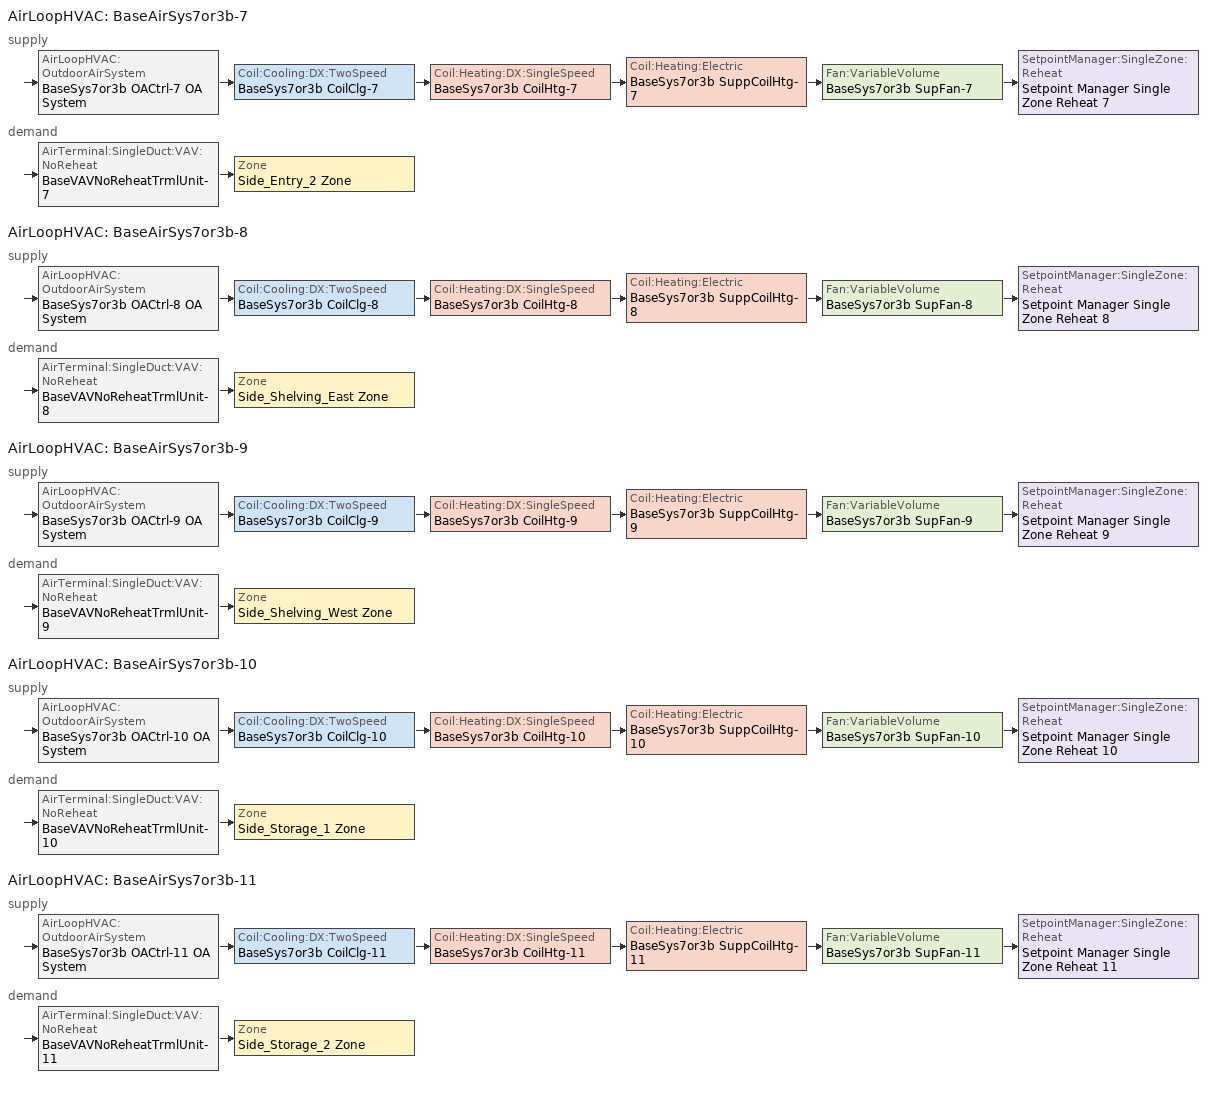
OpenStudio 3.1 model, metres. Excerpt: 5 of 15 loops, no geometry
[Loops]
AirLoopHVAC 'BaseAirSys7or3b-7'
 supply: AirLoopHVAC:OutdoorAirSystem 'BaseSys7or3b OACtrl-7 OA System' > Coil:Cooling:DX:TwoSpeed 'BaseSys7or3b CoilClg-7' > Coil:Heating:DX:SingleSpeed 'BaseSys7or3b CoilHtg-7' > Coil:Heating:Electric 'BaseSys7or3b SuppCoilHtg-7' > Fan:VariableVolume 'BaseSys7or3b SupFan-7' > SetpointManager:SingleZone:Reheat 'Setpoint Manager Single Zone Reheat 7'
 demand: AirTerminal:SingleDuct:VAV:NoReheat 'BaseVAVNoReheatTrmlUnit-7' > Zone 'Side_Entry_2 Zone'
AirLoopHVAC 'BaseAirSys7or3b-8'
 supply: AirLoopHVAC:OutdoorAirSystem 'BaseSys7or3b OACtrl-8 OA System' > Coil:Cooling:DX:TwoSpeed 'BaseSys7or3b CoilClg-8' > Coil:Heating:DX:SingleSpeed 'BaseSys7or3b CoilHtg-8' > Coil:Heating:Electric 'BaseSys7or3b SuppCoilHtg-8' > Fan:VariableVolume 'BaseSys7or3b SupFan-8' > SetpointManager:SingleZone:Reheat 'Setpoint Manager Single Zone Reheat 8'
 demand: AirTerminal:SingleDuct:VAV:NoReheat 'BaseVAVNoReheatTrmlUnit-8' > Zone 'Side_Shelving_East Zone'
AirLoopHVAC 'BaseAirSys7or3b-9'
 supply: AirLoopHVAC:OutdoorAirSystem 'BaseSys7or3b OACtrl-9 OA System' > Coil:Cooling:DX:TwoSpeed 'BaseSys7or3b CoilClg-9' > Coil:Heating:DX:SingleSpeed 'BaseSys7or3b CoilHtg-9' > Coil:Heating:Electric 'BaseSys7or3b SuppCoilHtg-9' > Fan:VariableVolume 'BaseSys7or3b SupFan-9' > SetpointManager:SingleZone:Reheat 'Setpoint Manager Single Zone Reheat 9'
 demand: AirTerminal:SingleDuct:VAV:NoReheat 'BaseVAVNoReheatTrmlUnit-9' > Zone 'Side_Shelving_West Zone'
AirLoopHVAC 'BaseAirSys7or3b-10'
 supply: AirLoopHVAC:OutdoorAirSystem 'BaseSys7or3b OACtrl-10 OA System' > Coil:Cooling:DX:TwoSpeed 'BaseSys7or3b CoilClg-10' > Coil:Heating:DX:SingleSpeed 'BaseSys7or3b CoilHtg-10' > Coil:Heating:Electric 'BaseSys7or3b SuppCoilHtg-10' > Fan:VariableVolume 'BaseSys7or3b SupFan-10' > SetpointManager:SingleZone:Reheat 'Setpoint Manager Single Zone Reheat 10'
 demand: AirTerminal:SingleDuct:VAV:NoReheat 'BaseVAVNoReheatTrmlUnit-10' > Zone 'Side_Storage_1 Zone'
AirLoopHVAC 'BaseAirSys7or3b-11'
 supply: AirLoopHVAC:OutdoorAirSystem 'BaseSys7or3b OACtrl-11 OA System' > Coil:Cooling:DX:TwoSpeed 'BaseSys7or3b CoilClg-11' > Coil:Heating:DX:SingleSpeed 'BaseSys7or3b CoilHtg-11' > Coil:Heating:Electric 'BaseSys7or3b SuppCoilHtg-11' > Fan:VariableVolume 'BaseSys7or3b SupFan-11' > SetpointManager:SingleZone:Reheat 'Setpoint Manager Single Zone Reheat 11'
 demand: AirTerminal:SingleDuct:VAV:NoReheat 'BaseVAVNoReheatTrmlUnit-11' > Zone 'Side_Storage_2 Zone'
[SizingPeriod:DesignDay]
SACRAMENTO EXECUTIVE  November .4% Condns DB=>MCWB: Maximum Dry-Bulb Temperature {C}=25.4; Daily Dry-Bulb Temperature Range {deltaC}=11.3; Humidity Indicating Conditions at Maximum Dry-Bulb=15.3; Barometric Pressure {Pa}=101284; Wind Speed {m/s}=2.3; Wind Direction {deg}=220; Sky Clearness=0; Rain Indicator=0; Snow Indicator=0; Day of Month=21; Month=11; Day Type=SummerDesignDay; Daylight Saving Time Indicator=0; Humidity Indicating Type=Wetbulb; Dry-Bulb Temperature Range Modifier Type=DefaultMultipliers; Solar Model Indicator=ASHRAETau; ASHRAE Taub=0.331; ASHRAE Taud=2.486
[Sizing:Zone] Zone Cooling Design Supply Air Temperature Input Method=TemperatureDifference; Zone Cooling Design Supply Air Temperature {C}=14; Zone Cooling Design Supply Air Temperature Difference {deltaC}=11.1111; Zone Heating Design Supply Air Temperature Input Method=TemperatureDifference; Zone Heating Design Supply Air Temperature {C}=40; Zone Heating Design Supply Air Temperature Difference {deltaC}=13.8889; Zone Cooling Design Supply Air Humidity Ratio {kg-H2O/kg-air}=0.0085; Zone Heating Design Supply Air Humidity Ratio {kg-H2O/kg-air}=0.008; Zone Heating Sizing Factor=1; Zone Cooling Sizing Factor=1; Cooling Design Air Flow Method=DesignDay; Cooling Minimum Air Flow per Zone Floor Area {m3/s-m2}=0; Cooling Minimum Air Flow {m3/s}=0; Cooling Minimum Air Flow Fraction=0; Heating Design Air Flow Method=DesignDayWithLimit; Heating Maximum Air Flow per Zone Floor Area {m3/s-m2}=0; Heating Maximum Air Flow {m3/s}=0; Heating Maximum Air Flow Fraction=0.5; Account for Dedicated Outdoor Air System=No; Dedicated Outdoor Air System Control Strategy=NeutralSupplyAir; Dedicated Outdoor Air Low Setpoint Temperature for Design {C}=autosize; Dedicated Outdoor Air High Setpoint Temperature for Design {C}=autosize
Side_Entry_2 Zone; Side_Shelving_East Zone; Side_Shelving_West Zone; Side_Storage_1 Zone; Side_Storage_2 Zone
[Zone equipment]
Side_Entry_2 Zone: BaseVAVNoReheatTrmlUnit-7
Side_Shelving_East Zone: BaseVAVNoReheatTrmlUnit-8
Side_Shelving_West Zone: BaseVAVNoReheatTrmlUnit-9
Side_Storage_1 Zone: BaseVAVNoReheatTrmlUnit-10
Side_Storage_2 Zone: BaseVAVNoReheatTrmlUnit-11
[AirLoopHVAC] Availability Schedule=RetailHVACAvail; Design Return Air Flow Fraction of Supply Air Flow=1
Name | Design Supply Air Flow Rate {m3/s}
BaseAirSys7or3b-7 | 4.68951
BaseAirSys7or3b-8 | 15.4916
BaseAirSys7or3b-9 | 15.4228
BaseAirSys7or3b-10 | 4.29344
BaseAirSys7or3b-11 | 2.21577
[Sizing:System] Type of Load to Size On=Sensible; Design Outdoor Air Flow Rate {m3/s}=Autosize; Central Heating Maximum System Air Flow Ratio=0.5; Preheat Design Temperature {C}=5.68434e-14; Preheat Design Humidity Ratio {kg-H2O/kg-Air}=0; Precool Design Temperature {C}=5.68434e-14; Precool Design Humidity Ratio {kg-H2O/kg-Air}=0; Central Cooling Design Supply Air Temperature {C}=12.7778; Central Heating Design Supply Air Temperature {C}=35; Sizing Option=NonCoincident; 100% Outdoor Air in Cooling=No; 100% Outdoor Air in Heating=No; Central Cooling Design Supply Air Humidity Ratio {kg-H2O/kg-Air}=0.0085; Central Heating Design Supply Air Humidity Ratio {kg-H2O/kg-Air}=0.008; Cooling Design Air Flow Method=DesignDay; Cooling Design Air Flow Rate {m3/s}=0; Heating Design Air Flow Method=DesignDay; Heating Design Air Flow Rate {m3/s}=0; System Outdoor Air Method=ZoneSum; Zone Maximum Outdoor Air Fraction=1; Cooling Supply Air Flow Rate Per Floor Area {m3/s-m2}=0.00996765; Cooling Fraction of Autosized Cooling Supply Air Flow Rate=1; Cooling Supply Air Flow Rate Per Unit Cooling Capacity {m3/s-W}=3.94755e-05; Heating Supply Air Flow Rate Per Floor Area {m3/s-m2}=0.00996765; Heating Fraction of Autosized Heating Supply Air Flow Rate=1; Heating Fraction of Autosized Cooling Supply Air Flow Rate=1; Heating Supply Air Flow Rate Per Unit Heating Capacity {m3/s-W}=3.15882e-05; Cooling Design Capacity Method=CoolingDesignCapacity; Cooling Design Capacity {W}=autosize; Cooling Design Capacity Per Floor Area {W/m2}=234.7; Fraction of Autosized Cooling Design Capacity=1; Heating Design Capacity Method=HeatingDesignCapacity; Heating Design Capacity {W}=autosize; Heating Design Capacity Per Floor Area {W/m2}=157; Fraction of Autosized Heating Design Capacity=1; Central Cooling Capacity Control Method=OnOff
BaseAirSys7or3b-7; BaseAirSys7or3b-8; BaseAirSys7or3b-9; BaseAirSys7or3b-10; BaseAirSys7or3b-11
[Fan:VariableVolume] Availability Schedule=Always On Discrete; Fan Power Minimum Flow Rate Input Method=FixedFlowRate; Fan Power Minimum Flow Fraction=0; Motor In Airstream Fraction=1; Fan Power Coefficient 1=0.027828; Fan Power Coefficient 2=0.026583; Fan Power Coefficient 3=-0.087069; Fan Power Coefficient 4=1.03092; Fan Power Coefficient 5=0
Name | Fan Total Efficiency | Pressure Rise {Pa} | Maximum Flow Rate {m3/s} | Fan Power Minimum Air Flow Rate {m3/s} | Motor Efficiency
BaseSys7or3b SupFan-7 | 0.58175 | 917.541 | 4.68951 | 2.34476 | 0.895
BaseSys7or3b SupFan-8 | 0.59605 | 909.77 | 15.4916 | 7.74579 | 0.917
BaseSys7or3b SupFan-9 | 0.59605 | 909.77 | 15.4228 | 7.71139 | 0.917
BaseSys7or3b SupFan-10 | 0.58175 | 917.541 | 4.29344 | 2.14672 | 0.895
BaseSys7or3b SupFan-11 | 0.58175 | 917.541 | 2.21577 | 1.10789 | 0.895
[Coil:Heating:Electric]
Name | Availability Schedule | Nominal Capacity {W}
BaseSys7or3b SuppCoilHtg-7 | BaseSys7or3b SuppCoilHtg-7 AvailSch | 94875.3
BaseSys7or3b SuppCoilHtg-8 | BaseSys7or3b SuppCoilHtg-8 AvailSch | 259304
BaseSys7or3b SuppCoilHtg-9 | BaseSys7or3b SuppCoilHtg-9 AvailSch | 258758
BaseSys7or3b SuppCoilHtg-10 | BaseSys7or3b SuppCoilHtg-10 AvailSch | 66287.4
BaseSys7or3b SuppCoilHtg-11 | BaseSys7or3b SuppCoilHtg-11 AvailSch | 32486.6
[Coil:Heating:DX:SingleSpeed] Availability Schedule=Always On Discrete; Rated Supply Fan Power Per Volume Flow Rate {W/(m3/s)}=773.3; Total Heating Capacity Function of Temperature Curve=CoilHtgHPQRatio_fToadbSI; Total Heating Capacity Function of Flow Fraction Curve=CoilHtgHPQRatio_fCFMRatio; Energy Input Ratio Function of Temperature Curve=CoilHtgHPEIRRatio_fToadbSI; Energy Input Ratio Function of Flow Fraction Curve=CoilHtgHPEIRRatio_fCFMRatio; Part Load Fraction Correlation Curve=CoilHtgHPEIRRatio_fQFrac; Minimum Outdoor Dry-Bulb Temperature for Compressor Operation {C}=-8.33333; Maximum Outdoor Dry-Bulb Temperature for Defrost Operation {C}=4.44444; Maximum Outdoor Dry-Bulb Temperature for Crankcase Heater Operation {C}=10; Defrost Strategy=ReverseCycle; Defrost Control=Timed; Defrost Time Period Fraction=0.058333; Resistive Defrost Heater Capacity {W}=2000
Name | Rated Total Heating Capacity {W} | Rated COP {W/W} | Rated Air Flow Rate {m3/s} | Defrost Energy Input Ratio Function of Temperature Curve | Crankcase Heater Capacity {W}
BaseSys7or3b CoilHtg-7 | 89244 | 3.64834 | 4.68951 | BaseSys7or3b CoilHtg-7 Defrost Curve | 243.216
BaseSys7or3b CoilHtg-8 | 283637 | 3.64834 | 15.4916 | BaseSys7or3b CoilHtg-8 Defrost Curve | 772.995
BaseSys7or3b CoilHtg-9 | 282377 | 3.64834 | 15.4228 | BaseSys7or3b CoilHtg-9 Defrost Curve | 769.561
BaseSys7or3b CoilHtg-10 | 72489.7 | 3.77622 | 4.29344 | BaseSys7or3b CoilHtg-10 Defrost Curve | 197.556
BaseSys7or3b CoilHtg-11 | 40698.2 | 3.77622 | 2.21577 | BaseSys7or3b CoilHtg-11 Defrost Curve | 110.915
[Coil:Cooling:DX:TwoSpeed] Availability Schedule=Always On Discrete; Rated High Speed Sensible Heat Ratio=Autosize; Unit Internal Static Air Pressure {Pa}=773.3; Total Cooling Capacity Function of Temperature Curve=CoilClgDXQRatio_fTwbToadbSI; Total Cooling Capacity Function of Flow Fraction Curve=CoilClgDXDblQRatio_fCFMRatio; Energy Input Ratio Function of Temperature Curve=CoilClgDXEIRRatio_fTwbToadbSI; Energy Input Ratio Function of Flow Fraction Curve=CoilClgDXDblEIRRatio_fCFMRatio; Part Load Fraction Correlation Curve=CoilClgDXEIRRatio_fQFrac; Rated Low Speed Sensible Heat Ratio=Autosize; Condenser Type=AirCooled; Minimum Outdoor Dry-Bulb Temperature for Compressor Operation {C}=-25; High Speed Evaporative Condenser Effectiveness=0; High Speed Evaporative Condenser Air Flow Rate {m3/s}=Autosize; High Speed Evaporative Condenser Pump Rated Power Consumption {W}=Autosize; Low Speed Evaporative Condenser Effectiveness=0; Low Speed Evaporative Condenser Air Flow Rate {m3/s}=Autosize; Low Speed Evaporative Condenser Pump Rated Power Consumption {W}=Autosize; Basin Heater Capacity {W/K}=0; Basin Heater Setpoint Temperature {C}=10
Name | Rated High Speed Total Cooling Capacity {W} | Rated High Speed COP {W/W} | Rated High Speed Air Flow Rate {m3/s} | Rated Low Speed Total Cooling Capacity {W} | Rated Low Speed COP {W/W} | Rated Low Speed Air Flow Rate {m3/s} | Low Speed Total Cooling Capacity Function of Temperature Curve | Low Speed Energy Input Ratio Function of Temperature Curve
BaseSys7or3b CoilClg-7 | 89244 | 3.74515 | 4.68951 | 44622 | 3.74515 | 2.34476 | CoilClgDXQRatio_fTwbToadbSI 7 | CoilClgDXEIRRatio_fTwbToadbSI 7
BaseSys7or3b CoilClg-8 | 283637 | 3.74515 | 15.4916 | 141819 | 3.74515 | 7.74581 | CoilClgDXQRatio_fTwbToadbSI 8 | CoilClgDXEIRRatio_fTwbToadbSI 8
BaseSys7or3b CoilClg-9 | 282377 | 3.74515 | 15.4228 | 141188 | 3.74515 | 7.71139 | CoilClgDXQRatio_fTwbToadbSI 9 | CoilClgDXEIRRatio_fTwbToadbSI 9
BaseSys7or3b CoilClg-10 | 72489.7 | 3.90941 | 4.29344 | 36244.8 | 3.90941 | 2.14672 | CoilClgDXQRatio_fTwbToadbSI 10 | CoilClgDXEIRRatio_fTwbToadbSI 10
BaseSys7or3b CoilClg-11 | 40698.2 | 3.90941 | 2.21577 | 20349.1 | 3.90941 | 1.10789 | CoilClgDXQRatio_fTwbToadbSI 11 | CoilClgDXEIRRatio_fTwbToadbSI 11
[Controller:OutdoorAir] Minimum Outdoor Air Flow Rate {m3/s}=0; Maximum Outdoor Air Flow Rate {m3/s}=Autosize; Economizer Control Type=FixedDryBulb; Economizer Control Action Type=ModulateFlow; Economizer Maximum Limit Dry-Bulb Temperature {C}=23.8889; Economizer Maximum Limit Enthalpy {J/kg}=116300; Lockout Type=NoLockout; Minimum Limit Type=FixedMinimum; High Humidity Control=No; Heat Recovery Bypass Control Type=BypassWhenOAFlowGreaterThanMinimum
Name | Minimum Outdoor Air Schedule | Maximum Fraction of Outdoor Air Schedule | Controller Mechanical Ventilation
BaseSys7or3b OACtrl-7 | BaseSys7or3b OACtrl-7 Schedule | BaseSys7or3b OACtrl-7 Max OA Schedule | BaseSys7or3b OACtrl-7 Mech Vent Controller
BaseSys7or3b OACtrl-8 | BaseSys7or3b OACtrl-8 Schedule | BaseSys7or3b OACtrl-8 Max OA Schedule | BaseSys7or3b OACtrl-8 Mech Vent Controller
BaseSys7or3b OACtrl-9 | BaseSys7or3b OACtrl-9 Schedule | BaseSys7or3b OACtrl-9 Max OA Schedule | BaseSys7or3b OACtrl-9 Mech Vent Controller
BaseSys7or3b OACtrl-10 | BaseSys7or3b OACtrl-10 Schedule | BaseSys7or3b OACtrl-10 Max OA Schedule | BaseSys7or3b OACtrl-10 Mech Vent Controller
BaseSys7or3b OACtrl-11 | BaseSys7or3b OACtrl-11 Schedule | BaseSys7or3b OACtrl-11 Max OA Schedule | BaseSys7or3b OACtrl-11 Mech Vent Controller
[Controller:MechanicalVentilation] Availability Schedule=Always On Discrete; System Outdoor Air Method=ZoneSum
Name | Demand Controlled Ventilation
BaseSys7or3b OACtrl-7 Mech Vent Controller | Yes
BaseSys7or3b OACtrl-8 Mech Vent Controller; BaseSys7or3b OACtrl-9 Mech Vent Controller; BaseSys7or3b OACtrl-10 Mech Vent Controller; BaseSys7or3b OACtrl-11 Mech Vent Controller
[AirLoopHVAC:OutdoorAirSystem]
Name | Controller
BaseSys7or3b OACtrl-7 OA System | BaseSys7or3b OACtrl-7
BaseSys7or3b OACtrl-8 OA System | BaseSys7or3b OACtrl-8
BaseSys7or3b OACtrl-9 OA System | BaseSys7or3b OACtrl-9
BaseSys7or3b OACtrl-10 OA System | BaseSys7or3b OACtrl-10
BaseSys7or3b OACtrl-11 OA System | BaseSys7or3b OACtrl-11
[SetpointManager:SingleZone:Reheat] Minimum Supply Air Temperature {C}=12.7778; Maximum Supply Air Temperature {C}=35
Name | Control Zone | Setpoint Node or NodeList
Setpoint Manager Single Zone Reheat 7 | Side_Entry_2 Zone | BaseSys7or3b SupFan-7 Outlet Node
Setpoint Manager Single Zone Reheat 8 | Side_Shelving_East Zone | BaseSys7or3b SupFan-8 Outlet Node
Setpoint Manager Single Zone Reheat 9 | Side_Shelving_West Zone | BaseSys7or3b SupFan-9 Outlet Node
Setpoint Manager Single Zone Reheat 10 | Side_Storage_1 Zone | BaseSys7or3b SupFan-10 Outlet Node
Setpoint Manager Single Zone Reheat 11 | Side_Storage_2 Zone | BaseSys7or3b SupFan-11 Outlet Node
[AirTerminal:SingleDuct:VAV:NoReheat] Availability Schedule=Always On Discrete; Zone Minimum Air Flow Input Method=FixedFlowRate; Constant Minimum Air Flow Fraction=0.3; Control For Outdoor Air=No
Name | Maximum Air Flow Rate {m3/s} | Fixed Minimum Air Flow Rate {m3/s}
BaseVAVNoReheatTrmlUnit-7 | 4.68951 | 2.34476
BaseVAVNoReheatTrmlUnit-8 | 15.4916 | 7.74579
BaseVAVNoReheatTrmlUnit-9 | 15.4228 | 7.71139
BaseVAVNoReheatTrmlUnit-10 | 4.29344 | 2.14672
BaseVAVNoReheatTrmlUnit-11 | 2.21577 | 1.10789
[Curve:Biquadratic]
Name | Coefficient1 Constant | Coefficient2 x | Coefficient3 x**2 | Coefficient4 y | Coefficient5 y**2 | Coefficient6 x*y | Minimum Value of x | Maximum Value of x | Minimum Value of y | Maximum Value of y | Minimum Curve Output | Maximum Curve Output
CoilClgDXQRatio_fTwbToadbSI; CoilClgDXQRatio_fTwbToadbSI 7; CoilClgDXQRatio_fTwbToadbSI 8; CoilClgDXQRatio_fTwbToadbSI 9; CoilClgDXQRatio_fTwbToadbSI 10; CoilClgDXQRatio_fTwbToadbSI 11 | 0.86779 | 0.014245 | 0.000554 | -0.007569 | 3.2e-05 | -0.000191 | 13.89 | 25 | 23.89 | 46.11 | 0.77 | 1.29
CoilClgDXEIRRatio_fTwbToadbSI; CoilClgDXEIRRatio_fTwbToadbSI 7; CoilClgDXEIRRatio_fTwbToadbSI 8; CoilClgDXEIRRatio_fTwbToadbSI 9; CoilClgDXEIRRatio_fTwbToadbSI 10; CoilClgDXEIRRatio_fTwbToadbSI 11 | 0.116709 | 0.028458 | -0.000411 | 0.021422 | 0.000162 | -0.00068 | 13.89 | 25 | 23.89 | 46.11 | 0.77 | 1.33
BaseSys7or3b CoilHtg-7 Defrost Curve; BaseSys7or3b CoilHtg-8 Defrost Curve; BaseSys7or3b CoilHtg-9 Defrost Curve; BaseSys7or3b CoilHtg-10 Defrost Curve; BaseSys7or3b CoilHtg-11 Defrost Curve | 1 | 0 | 0 | 0 | 0 | 0 | 0 | 1 | 0 | 1
[Curve:Cubic]
Name | Coefficient1 Constant | Coefficient2 x | Coefficient3 x**2 | Coefficient4 x**3 | Minimum Value of x | Maximum Value of x | Minimum Curve Output | Maximum Curve Output
CoilClgDXEIRRatio_fQFrac | 0 | 5.1091 | -8.5515 | 4.4744 | 0.7 | 1 | 0.92 | 1
CoilClgDXDblQRatio_fCFMRatio | 0.472786 | 1.24334 | -1.03871 | 0.322578 | 0 | 100 | 0.47
CoilClgDXDblEIRRatio_fCFMRatio | 1.00795 | 0.345441 | -0.692289 | 0.338899 | 0 | 100
CoilHtgHPQRatio_fToadbSI | 0.729009 | 0.031928 | 0.000136 | -9e-06 | 0 | 10 | 0.17 | 1.05
CoilHtgHPEIRRatio_fToadbSI | 1.21829 | -0.036117 | 0.00142 | -2.7e-05 | 0 | 10 | 0.97 | 3.18
[Curve:Quadratic] Minimum Value of x=0
Name | Coefficient1 Constant | Coefficient2 x | Coefficient3 x**2 | Maximum Value of x | Minimum Curve Output | Maximum Curve Output
CoilHtgHPQRatio_fCFMRatio | 0.84 | 0.16 | 0 | 100 | 0.84
CoilHtgHPEIRRatio_fQFrac | 0.85 | 0.15 | 0 | 1 | 0.85 | 1
CoilHtgHPEIRRatio_fCFMRatio | 1.3824 | -0.4336 | 0.0512 | 1
[Schedule:Day]
RetailHVACAvailSun; BaseSys7or3b OACtrl-7 Schedule Week 1 Sunday; BaseSys7or3b OACtrl-7 Schedule Week 1 Holiday; BaseSys7or3b OACtrl-7 Schedule Week 1 Custom 1; BaseSys7or3b OACtrl-7 Schedule Week 1 Custom 2; BaseSys7or3b OACtrl-8 Schedule Week 1 Sunday; BaseSys7or3b OACtrl-8 Schedule Week 1 Holiday; BaseSys7or3b OACtrl-8 Schedule Week 1 Custom 1; BaseSys7or3b OACtrl-8 Schedule Week 1 Custom 2; BaseSys7or3b OACtrl-9 Schedule Week 1 Sunday; BaseSys7or3b OACtrl-9 Schedule Week 1 Holiday; BaseSys7or3b OACtrl-9 Schedule Week 1 Custom 1; BaseSys7or3b OACtrl-9 Schedule Week 1 Custom 2; BaseSys7or3b OACtrl-10 Schedule Week 1 Sunday; BaseSys7or3b OACtrl-10 Schedule Week 1 Holiday; BaseSys7or3b OACtrl-10 Schedule Week 1 Custom 1; BaseSys7or3b OACtrl-10 Schedule Week 1 Custom 2; BaseSys7or3b OACtrl-11 Schedule Week 1 Sunday; BaseSys7or3b OACtrl-11 Schedule Week 1 Holiday; BaseSys7or3b OACtrl-11 Schedule Week 1 Custom 1; BaseSys7or3b OACtrl-11 Schedule Week 1 Custom 2: 1, 0, 0, 2, 0, 0, 3, 0, 0, 4, 0, 0, 5, 0, 0, 6, 0, 0, 7, 0, 0, 8, 0, 0, 9, 0, 1, 10, 0, 1, 11, 0, 1, 12, 0, 1, 13, 0, 1, 14, 0, 1, 15, 0, 1, 16, 0, 1, 17, 0, 1, 18, 0, 1, 19, 0, 1, 20, 0, 0, 21, 0, 0, 22, 0, 0, 23, 0, 0, 24, 0, 0
RetailHVACAvailWD; BaseSys7or3b OACtrl-7 Schedule Week 1 Monday; BaseSys7or3b OACtrl-7 Schedule Week 1 Tuesday; BaseSys7or3b OACtrl-7 Schedule Week 1 Wednesday; BaseSys7or3b OACtrl-7 Schedule Week 1 Thursday; BaseSys7or3b OACtrl-7 Schedule Week 1 Friday; BaseSys7or3b OACtrl-8 Schedule Week 1 Monday; BaseSys7or3b OACtrl-8 Schedule Week 1 Tuesday; BaseSys7or3b OACtrl-8 Schedule Week 1 Wednesday; BaseSys7or3b OACtrl-8 Schedule Week 1 Thursday; BaseSys7or3b OACtrl-8 Schedule Week 1 Friday; BaseSys7or3b OACtrl-9 Schedule Week 1 Monday; BaseSys7or3b OACtrl-9 Schedule Week 1 Tuesday; BaseSys7or3b OACtrl-9 Schedule Week 1 Wednesday; BaseSys7or3b OACtrl-9 Schedule Week 1 Thursday; BaseSys7or3b OACtrl-9 Schedule Week 1 Friday; BaseSys7or3b OACtrl-10 Schedule Week 1 Monday; BaseSys7or3b OACtrl-10 Schedule Week 1 Tuesday; BaseSys7or3b OACtrl-10 Schedule Week 1 Wednesday; BaseSys7or3b OACtrl-10 Schedule Week 1 Thursday; BaseSys7or3b OACtrl-10 Schedule Week 1 Friday; BaseSys7or3b OACtrl-11 Schedule Week 1 Monday; BaseSys7or3b OACtrl-11 Schedule Week 1 Tuesday; BaseSys7or3b OACtrl-11 Schedule Week 1 Wednesday; BaseSys7or3b OACtrl-11 Schedule Week 1 Thursday; BaseSys7or3b OACtrl-11 Schedule Week 1 Friday: 1, 0, 0, 2, 0, 0, 3, 0, 0, 4, 0, 0, 5, 0, 0, 6, 0, 0, 7, 0, 1, 8, 0, 1, 9, 0, 1, 10, 0, 1, 11, 0, 1, 12, 0, 1, 13, 0, 1, 14, 0, 1, 15, 0, 1, 16, 0, 1, 17, 0, 1, 18, 0, 1, 19, 0, 1, 20, 0, 1, 21, 0, 1, 22, 0, 0, 23, 0, 0, 24, 0, 0
RetailHVACAvailSat; BaseSys7or3b OACtrl-7 Schedule Week 1 Saturday; BaseSys7or3b OACtrl-8 Schedule Week 1 Saturday; BaseSys7or3b OACtrl-9 Schedule Week 1 Saturday; BaseSys7or3b OACtrl-10 Schedule Week 1 Saturday; BaseSys7or3b OACtrl-11 Schedule Week 1 Saturday: 1, 0, 0, 2, 0, 0, 3, 0, 0, 4, 0, 0, 5, 0, 0, 6, 0, 0, 7, 0, 1, 8, 0, 1, 9, 0, 1, 10, 0, 1, 11, 0, 1, 12, 0, 1, 13, 0, 1, 14, 0, 1, 15, 0, 1, 16, 0, 1, 17, 0, 1, 18, 0, 1, 19, 0, 1, 20, 0, 1, 21, 0, 1, 22, 0, 1, 23, 0, 0, 24, 0, 0
AllOnHVACAvailDay; BaseSys7or3b OACtrl-7 Schedule Week 1 Summer; BaseSys7or3b OACtrl-7 Schedule Week 1 Winter; BaseSys7or3b OACtrl-8 Schedule Week 1 Summer; BaseSys7or3b OACtrl-8 Schedule Week 1 Winter; BaseSys7or3b OACtrl-9 Schedule Week 1 Summer; BaseSys7or3b OACtrl-9 Schedule Week 1 Winter; BaseSys7or3b OACtrl-10 Schedule Week 1 Summer; BaseSys7or3b OACtrl-10 Schedule Week 1 Winter; BaseSys7or3b OACtrl-11 Schedule Week 1 Summer; BaseSys7or3b OACtrl-11 Schedule Week 1 Winter: 1, 0, 1, 2, 0, 1, 3, 0, 1, 4, 0, 1, 5, 0, 1, 6, 0, 1, 7, 0, 1, 8, 0, 1, 9, 0, 1, 10, 0, 1, 11, 0, 1, 12, 0, 1, 13, 0, 1, 14, 0, 1, 15, 0, 1, 16, 0, 1, 17, 0, 1, 18, 0, 1, 19, 0, 1, 20, 0, 1, 21, 0, 1, 22, 0, 1, 23, 0, 1, 24, 0, 1
Schedule Day 9; Schedule Day 10; Schedule Day 11; Schedule Day 12; Schedule Day 13: 24, 0, 1
[Schedule:Week]
RetailHVACAvailWk: RetailHVACAvailSun, RetailHVACAvailWD, RetailHVACAvailWD, RetailHVACAvailWD, RetailHVACAvailWD, RetailHVACAvailWD, RetailHVACAvailSat, RetailHVACAvailSun, AllOnHVACAvailDay, AllOnHVACAvailDay, RetailHVACAvailSun, RetailHVACAvailSun
BaseSys7or3b OACtrl-7 Schedule Week 1: BaseSys7or3b OACtrl-7 Schedule Week 1 Sunday, BaseSys7or3b OACtrl-7 Schedule Week 1 Monday, BaseSys7or3b OACtrl-7 Schedule Week 1 Tuesday, BaseSys7or3b OACtrl-7 Schedule Week 1 Wednesday, BaseSys7or3b OACtrl-7 Schedule Week 1 Thursday, BaseSys7or3b OACtrl-7 Schedule Week 1 Friday, BaseSys7or3b OACtrl-7 Schedule Week 1 Saturday, BaseSys7or3b OACtrl-7 Schedule Week 1 Holiday, BaseSys7or3b OACtrl-7 Schedule Week 1 Summer, BaseSys7or3b OACtrl-7 Schedule Week 1 Winter, BaseSys7or3b OACtrl-7 Schedule Week 1 Custom 1, BaseSys7or3b OACtrl-7 Schedule Week 1 Custom 2
BaseSys7or3b OACtrl-8 Schedule Week 1: BaseSys7or3b OACtrl-8 Schedule Week 1 Sunday, BaseSys7or3b OACtrl-8 Schedule Week 1 Monday, BaseSys7or3b OACtrl-8 Schedule Week 1 Tuesday, BaseSys7or3b OACtrl-8 Schedule Week 1 Wednesday, BaseSys7or3b OACtrl-8 Schedule Week 1 Thursday, BaseSys7or3b OACtrl-8 Schedule Week 1 Friday, BaseSys7or3b OACtrl-8 Schedule Week 1 Saturday, BaseSys7or3b OACtrl-8 Schedule Week 1 Holiday, BaseSys7or3b OACtrl-8 Schedule Week 1 Summer, BaseSys7or3b OACtrl-8 Schedule Week 1 Winter, BaseSys7or3b OACtrl-8 Schedule Week 1 Custom 1, BaseSys7or3b OACtrl-8 Schedule Week 1 Custom 2
BaseSys7or3b OACtrl-9 Schedule Week 1: BaseSys7or3b OACtrl-9 Schedule Week 1 Sunday, BaseSys7or3b OACtrl-9 Schedule Week 1 Monday, BaseSys7or3b OACtrl-9 Schedule Week 1 Tuesday, BaseSys7or3b OACtrl-9 Schedule Week 1 Wednesday, BaseSys7or3b OACtrl-9 Schedule Week 1 Thursday, BaseSys7or3b OACtrl-9 Schedule Week 1 Friday, BaseSys7or3b OACtrl-9 Schedule Week 1 Saturday, BaseSys7or3b OACtrl-9 Schedule Week 1 Holiday, BaseSys7or3b OACtrl-9 Schedule Week 1 Summer, BaseSys7or3b OACtrl-9 Schedule Week 1 Winter, BaseSys7or3b OACtrl-9 Schedule Week 1 Custom 1, BaseSys7or3b OACtrl-9 Schedule Week 1 Custom 2
BaseSys7or3b OACtrl-10 Schedule Week 1: BaseSys7or3b OACtrl-10 Schedule Week 1 Sunday, BaseSys7or3b OACtrl-10 Schedule Week 1 Monday, BaseSys7or3b OACtrl-10 Schedule Week 1 Tuesday, BaseSys7or3b OACtrl-10 Schedule Week 1 Wednesday, BaseSys7or3b OACtrl-10 Schedule Week 1 Thursday, BaseSys7or3b OACtrl-10 Schedule Week 1 Friday, BaseSys7or3b OACtrl-10 Schedule Week 1 Saturday, BaseSys7or3b OACtrl-10 Schedule Week 1 Holiday, BaseSys7or3b OACtrl-10 Schedule Week 1 Summer, BaseSys7or3b OACtrl-10 Schedule Week 1 Winter, BaseSys7or3b OACtrl-10 Schedule Week 1 Custom 1, BaseSys7or3b OACtrl-10 Schedule Week 1 Custom 2
BaseSys7or3b OACtrl-11 Schedule Week 1: BaseSys7or3b OACtrl-11 Schedule Week 1 Sunday, BaseSys7or3b OACtrl-11 Schedule Week 1 Monday, BaseSys7or3b OACtrl-11 Schedule Week 1 Tuesday, BaseSys7or3b OACtrl-11 Schedule Week 1 Wednesday, BaseSys7or3b OACtrl-11 Schedule Week 1 Thursday, BaseSys7or3b OACtrl-11 Schedule Week 1 Friday, BaseSys7or3b OACtrl-11 Schedule Week 1 Saturday, BaseSys7or3b OACtrl-11 Schedule Week 1 Holiday, BaseSys7or3b OACtrl-11 Schedule Week 1 Summer, BaseSys7or3b OACtrl-11 Schedule Week 1 Winter, BaseSys7or3b OACtrl-11 Schedule Week 1 Custom 1, BaseSys7or3b OACtrl-11 Schedule Week 1 Custom 2
[Schedule:Year]
RetailHVACAvail: 12, 31, RetailHVACAvailWk
BaseSys7or3b OACtrl-7 Schedule: 12, 31, BaseSys7or3b OACtrl-7 Schedule Week 1
BaseSys7or3b OACtrl-8 Schedule: 12, 31, BaseSys7or3b OACtrl-8 Schedule Week 1
BaseSys7or3b OACtrl-9 Schedule: 12, 31, BaseSys7or3b OACtrl-9 Schedule Week 1
BaseSys7or3b OACtrl-10 Schedule: 12, 31, BaseSys7or3b OACtrl-10 Schedule Week 1
BaseSys7or3b OACtrl-11 Schedule: 12, 31, BaseSys7or3b OACtrl-11 Schedule Week 1
[Schedule:Ruleset]
Name | Default Day Schedule
BaseSys7or3b OACtrl-7 Max OA Schedule | Schedule Day 9
BaseSys7or3b OACtrl-8 Max OA Schedule | Schedule Day 10
BaseSys7or3b OACtrl-9 Max OA Schedule | Schedule Day 11
BaseSys7or3b OACtrl-10 Max OA Schedule | Schedule Day 12
BaseSys7or3b OACtrl-11 Max OA Schedule | Schedule Day 13
[Schedule:Constant] Value=1
Always On Discrete; BaseSys7or3b SuppCoilHtg-7 AvailSch; BaseSys7or3b SuppCoilHtg-8 AvailSch; BaseSys7or3b SuppCoilHtg-9 AvailSch; BaseSys7or3b SuppCoilHtg-10 AvailSch; BaseSys7or3b SuppCoilHtg-11 AvailSch
